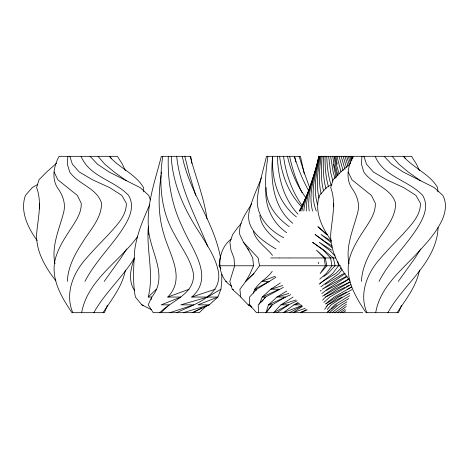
<?xml version="1.0" encoding="UTF-8"?>
<svg xmlns="http://www.w3.org/2000/svg" width="469" height="469" viewBox="0 0 469 469"><rect width="100%" height="100%" fill="white"/><g stroke="black" fill="none" stroke-linecap="round" stroke-linejoin="round"><path stroke-width="0.7" d="M125.364 170.652L122.374 164.138L117.414 156.318L59.123 156.318C53.917 165.704 51.473 177.933 57.324 187.594C62.383 194.295 65.654 202.573 63.966 211.044C59.833 228.286 51.051 245.463 54.984 263.642M419.456 170.652L416.472 164.138L411.506 156.318L353.216 156.318C348.016 165.704 345.565 177.933 351.416 187.594C356.475 194.295 359.746 202.573 358.058 211.044C353.925 228.286 345.149 245.463 349.077 263.642M168.312 156.318C167.41 180.454 171.566 204.889 182.224 226.679C190.918 247.978 215.324 276.692 191.71 297.047L217.892 297.047L220.934 289.226L221.755 281.406L221.802 274.301M148.356 226.679C148.726 250.311 169.549 275.18 151.792 297.047L148.222 297.047C154.219 273.773 146.187 250.212 148.356 226.679C146.85 202.502 155.585 179.422 161.313 156.318L190.754 156.318L191.897 163.429M266.087 187.594C264.194 205.082 272.079 222.687 286.641 232.659M306.298 211.044C305.94 193.369 314.083 177.106 318.181 160.228M323.463 156.318C323.059 167.21 323.053 178.337 326.061 188.896M67.829 156.318L67.372 164.138L69.688 171.953C78.217 184.598 96.895 187.758 101.544 203.229C101.638 218.466 90.019 230.027 82.591 242.321C74.847 254.046 67.946 267.072 67.337 281.406M361.921 156.318L361.464 164.138L363.78 171.953C372.31 184.598 390.988 187.758 395.637 203.229C395.73 218.466 384.111 230.027 376.683 242.321C368.939 254.046 362.039 267.072 361.429 281.406M322.092 156.318C321.318 167.802 320.55 179.615 323.546 190.848M148.286 234.5L148.415 233.081M438.116 227.395C436.545 262.781 403.627 283.804 387.91 312.682M320.931 156.318C319.624 168.805 318.24 181.626 321.171 193.99M162.772 156.318C158.698 182.793 160.685 210.986 174.556 234.5C181.175 247.333 190.537 259.152 193.404 273.591C195.174 294.051 171.566 300.565 159.812 312.682M220.817 268.778L219.129 265.771L220.055 257.956M267.899 156.318C266.181 169.245 264.323 182.447 266.732 195.409C269.364 208.582 278.656 219.041 289.285 226.679M161.119 175.512C158.223 195.098 157.947 215.435 163.945 234.5C169.543 254.626 186.023 278.375 167.761 297.047L180.94 297.047L161.166 304.862L169.168 304.862L160.973 312.682M161.313 174.087L161.594 171.953M303.824 211.044C304.991 197.631 310.777 185.278 314.875 172.61M320.01 156.318C318.234 170.065 315.608 184.34 319.102 198.018M319.33 156.318C316.886 172.146 312.606 188.796 317.619 204.531M125.411 270.038C122.421 286.143 111.827 299.333 103.016 312.682M419.503 270.038C416.513 286.143 405.92 299.333 397.108 312.682M318.914 156.318C315.766 174.21 309.259 193.275 316.311 211.044M81.624 312.682C87.627 280.057 118.997 261.86 137.528 236.734M375.716 312.682C380.066 286.16 403.147 268.983 420.06 250.135C428.824 240.703 437.372 230.742 442.63 218.865C445.702 211.355 446.887 202.807 442.847 195.409L434.265 187.594L403.082 171.953L391.509 164.138L384.164 156.318M301.854 211.044L303.801 203.229L312.547 180.424M318.879 156.318C315.068 174.38 306.609 192.243 309.235 211.044M151.006 299.65L151.792 297.047L148.186 304.862L153.228 312.682L199.261 312.682L206.958 305.348M134.316 258.607C130.523 268.573 128.143 280.837 134.38 290.27M241.248 223.555L238.404 226.679L232.665 234.5L229.886 242.321L230.953 250.135L233.955 257.956L234.641 265.771L229.816 281.406L232.272 289.226L240.931 297.047M253.266 293.137C256.015 283.505 266.861 279.278 272.208 271.358M300.418 211.044L303.209 203.229L309.874 188.245M261.38 177.821C257.211 188.849 251.865 199.489 249.256 211.044C244.947 229.218 262.47 241.101 276.036 248.963M259.421 304.211L262.177 297.047L270.824 289.226L280.327 282.971M176.661 312.682C193.304 304.557 220.7 296.924 218.695 273.591C216.584 259.105 208.183 246.717 200.697 234.5C185.062 211.167 172.586 184.804 171.244 156.318M107.325 305.512L104.423 312.682L71.968 312.682C61.251 296.818 49.96 277.812 55.588 257.956C58.918 246.483 65.713 236.54 72.226 226.679C76.764 219.568 81.641 212.017 81.225 203.229L77.309 195.409L57.851 179.774L54.07 171.953M401.417 305.512L398.515 312.682L366.06 312.682C355.344 296.818 344.058 277.812 349.681 257.956C353.01 246.483 359.811 236.54 366.318 226.679C370.856 219.568 375.733 212.017 375.317 203.229L371.401 195.409L351.943 179.774L348.162 171.953M149.781 204.531C143.297 219.175 136.813 234.119 134.714 250.135C133.724 265.694 132.446 281.664 135.383 297.047L141.826 304.862L151.61 309.751M247.638 248.183L252.709 257.956L253.547 265.771L250.124 273.591L245.779 281.406L239.905 289.226L240.685 297.047L248.212 304.862L251.8 307.207M299.544 211.044L307.107 195.409M126.653 248.933L120.984 257.956L104.194 281.406M420.746 248.933L415.077 257.956L398.287 281.406M299.24 211.044L303.232 203.827M84.948 281.406C93.876 264.164 107.501 250.094 118.845 234.5C126.437 223.473 136.573 208.822 128.588 195.409C114.518 180.26 89.438 176.948 81.108 156.318M379.04 281.406C387.969 264.164 401.593 250.094 412.937 234.5C420.529 223.473 430.665 208.822 422.68 195.409C408.61 180.26 383.531 176.948 375.2 156.318M208.265 295.839L207.562 297.047L220.934 289.226M93.812 312.682C104.939 292.715 122.538 277.419 134.41 257.956M256.056 290.428L256.801 289.226L275.854 277.314M251.706 203.827C246.037 213.196 238.381 222.892 239.735 234.5L243.54 242.321L248.511 250.135M300.664 209.244L301.432 208.037M326.442 306.667L327.69 304.862L338.589 297.047L351.932 289.584M324.665 309.329L327.837 304.862L342.036 297.047M245.779 281.406L253.817 273.591L259.515 265.771L258.155 257.956L243.54 242.321M341.971 269.681L338.882 273.591L320.907 286.758M265.894 312.682L272.19 304.862L285.474 297.047L290.815 294.638M261.468 302.071L263.308 299.838M264.229 298.718L265.606 297.047L283.346 287.35M327.18 309.552L331.184 304.862L342.95 297.047L349.733 293.307M322.59 300.172L325.521 297.047L337.557 289.226L349.98 282.121M341.28 267.858L335.704 273.591L322.76 281.406L320.063 283.581M327.403 312.19L334.749 304.862L349.663 295.687M56.655 163.159L46.683 171.953L38.991 179.774L36.623 187.594C42.386 202.971 37.731 218.841 36.594 234.5C36.154 251.941 45.528 267.529 55.864 280.849M350.748 163.159L340.775 171.953L333.09 179.774L330.715 187.594C336.484 202.971 331.823 218.841 330.686 234.5C330.246 251.941 339.62 267.529 349.956 280.849M148.222 297.047L156.365 289.226M245.439 281.406L253.817 273.591M320.198 291.179L321.247 290.205M323.85 302.417L329.807 297.047L350.906 284.607M231.246 239.096C216.59 249.813 215.382 276.464 231.668 286.184M329.461 312.682L338.325 304.862L348.801 298.536M319.77 279.108L326.266 273.591L331.917 265.771L330.598 257.956L323.27 250.135L312.6 242.321L323.915 250.135L333.383 257.956L335.071 265.771L327.802 273.591L323.845 276.47M319.196 284.167L332.55 273.591L338.507 265.771L337.756 261.509M332.105 312.682L341.866 304.862L346.902 301.884M321.845 293.571L327.28 289.226L347.083 276.47M327.462 312.248L330.188 310.073M331.278 309.206L336.73 304.862M325.422 303.994L334.186 297.047L351.516 287.092M307.271 309.886L300.699 312.682L301.843 311.815M334.807 312.682L346.515 304.152M326.629 290.463L328.341 289.226L344.492 281.406L348.725 278.803M322.555 296.22L332.392 289.226L349.088 279.061M337.522 312.682L346.269 306.509M345.166 273.591L322.303 289.226L346.826 276.077M340.213 312.682L345.043 309.388M276.986 312.682L288.57 304.862L297.07 300.799M342.827 312.682L345.753 310.724M302.388 306.427L292.996 312.682L305.266 308.285M293.113 297.047L280.931 304.862L273.579 312.682L288.57 304.862L280.931 304.862L296.009 299.949M326.16 303.689L336.549 297.047L346.796 292.04M325.222 284.384L343.607 273.591M286.694 291.085L276.95 297.047L268.45 304.862L265.993 312.682L272.19 304.862L268.45 304.862L285.474 297.047L276.95 297.047L288.84 293.453M298.173 302.376L293.946 304.862L283.264 312.682L301.866 305.618M324.437 295.265L334.778 289.226L349.909 282.033M37.784 184.393L32.261 187.594L25.432 195.409C19.774 211.197 27.929 227.84 37.133 240.515M331.882 184.393L326.36 187.594L319.524 195.409C313.867 211.197 322.021 227.84 331.225 240.515M347.593 289.226L351.422 287.092M300.658 312.682L306.198 309.622M289.461 312.682L301.977 305.882M192.917 312.682L201.776 307.922M345.067 287.274L325.621 297.047M346.351 286.618L348.907 285.316M192.114 312.682L209.28 304.862L217.892 297.047L197.953 304.862L209.28 304.862L183.227 312.682M275.28 276.194L261.954 281.406L269.153 281.406L254.597 289.226L256.801 289.226L249.537 297.047L249.614 304.862L256.484 312.682L362.777 312.682M167.761 297.047L189.212 289.226M191.71 297.047L215.271 289.226M169.866 312.682L193.826 304.862L180.747 304.862L207.615 297.047M282.672 285.533L270.824 289.226L279.377 289.226L262.177 297.047L265.606 297.047L258.214 304.862L258.536 312.682M299.539 303.173L293.946 304.862L301.028 304.862M352.764 156.318L318.762 156.318C315.291 174.251 307.664 192.677 312.589 211.044M270.73 257.956L279.436 257.956M279.594 257.956L289.256 257.956M289.525 257.956L335.88 257.956M219.129 265.771L234.494 265.771M234.641 265.771L253.547 265.771M259.515 265.771L340.564 265.771M141.826 304.862L143.215 305.307M225.601 281.406L226.973 281.857M232.272 289.226L233.609 289.748M248.212 304.862L249.567 305.401M283.745 237.701C267.987 229.927 254.374 214.005 257.762 195.409C259.463 182.136 263.502 169.332 266.492 156.318L300.436 156.318L304.311 174.087M332.404 246.043L326.125 242.321L315.08 234.5L332.099 247.532M249.614 304.862L250.868 305.606M331.583 250.135L319.231 242.321L329.338 250.135L335.183 255.998M331.354 241.148L321.077 234.5L330.862 242.321M327.303 234.5L317.853 226.679L326.483 234.5M279.506 242.321C270.642 235.555 261.104 227.066 259.814 215.312M420.4 180.694L408.206 171.953L398.843 164.138L392.119 156.318M126.308 180.694L114.108 171.953L104.745 164.138L98.027 156.318M296.414 216.907C277.976 202.69 271.434 178.718 272.618 156.318C270.302 180.026 272.976 207.163 292.773 223.262M403.363 156.318C413.535 168.178 429.604 173.893 437.618 187.594L437.876 191.856M109.271 156.318C119.443 168.178 135.512 173.893 143.526 187.594L143.784 191.856M90.066 156.318L97.417 164.138L108.99 171.953L140.172 187.594L148.755 195.409L150.332 199.97M301.731 206.876C288.617 193.292 281.576 174.908 279.647 156.318M272.477 255.347C266.21 247.28 256.115 241.547 253.324 231.24M298.038 214.175C283.464 198.674 277.959 177.106 277.437 156.318M403.85 156.318L405.474 158.551M306.193 198.199C297.024 185.794 290.809 171.355 287.485 156.318M109.758 156.318L111.382 158.551M302.048 205.463C291.712 191.03 285.879 173.817 283.546 156.318M308.924 191.2C302.804 180.172 297.897 168.465 294.473 156.318L295.833 162.004M302.13 192.806C296.349 181.274 292.275 168.934 289.643 156.318M207.673 246.225C195.772 216.871 179.944 188.397 176.69 156.318M309.634 187.594L303.994 171.953L299.116 156.318M348.033 166.09L344.985 156.318M339.11 173.911L336.332 164.138L334.831 156.318M332.896 181.075L330.539 171.953L328.652 156.318M346.515 167.398L343.126 156.318M345.02 169.35L341.145 156.318M363.926 156.318L366.459 164.138L373.306 171.953L386.579 179.774L403.721 187.594L415.933 195.409L420.412 203.229C420.728 216.098 410.445 225.507 402.642 234.5C395.261 242.244 387.722 249.842 380.74 257.956C367.42 272.401 358.668 293.5 366.905 312.682M337.041 175.863L333.963 164.138L332.714 156.318M69.834 156.318L72.361 164.138L79.214 171.953L92.487 179.774L109.629 187.594L121.84 195.409L126.319 203.229C126.636 216.098 116.353 225.507 108.55 234.5C101.169 242.244 93.63 249.842 86.648 257.956C73.328 272.401 64.575 293.5 72.812 312.682M343.097 170.652L339.081 156.318M195.684 195.409L188.649 171.953L184.809 156.318M348.25 156.318L350.472 163.488M349.598 156.318L351.005 160.879M346.702 156.318L349.106 164.138M331.143 184.985C327.983 175.781 327.122 165.991 326.77 156.318M350.724 156.318L351.908 160.228M341.004 171.953L336.965 156.318M351.621 156.318L352.377 158.927M334.995 178.472L333.137 171.953L330.639 156.318M190.174 156.318C195.667 177.194 203.997 197.39 207.005 218.865M352.26 156.318L352.799 158.276M337.897 175.863L335.271 164.138L334.168 156.318M352.647 156.318L352.975 157.625M182.3 156.318C189.335 192.313 214.192 221.872 220.541 257.956M328.564 186.938C325.592 177.024 324.976 166.612 325.035 156.318M336.103 177.64L333.377 164.138M335.874 156.318L337.164 164.138M318.498 262.218L318.703 263.642M333.699 203.229L333.717 206.782M39.607 203.229L39.63 208.916M325.38 265.771L320.134 273.591L326.852 265.771L325.252 257.956L316.44 250.135L324.143 257.956L325.38 265.771"/></g></svg>
